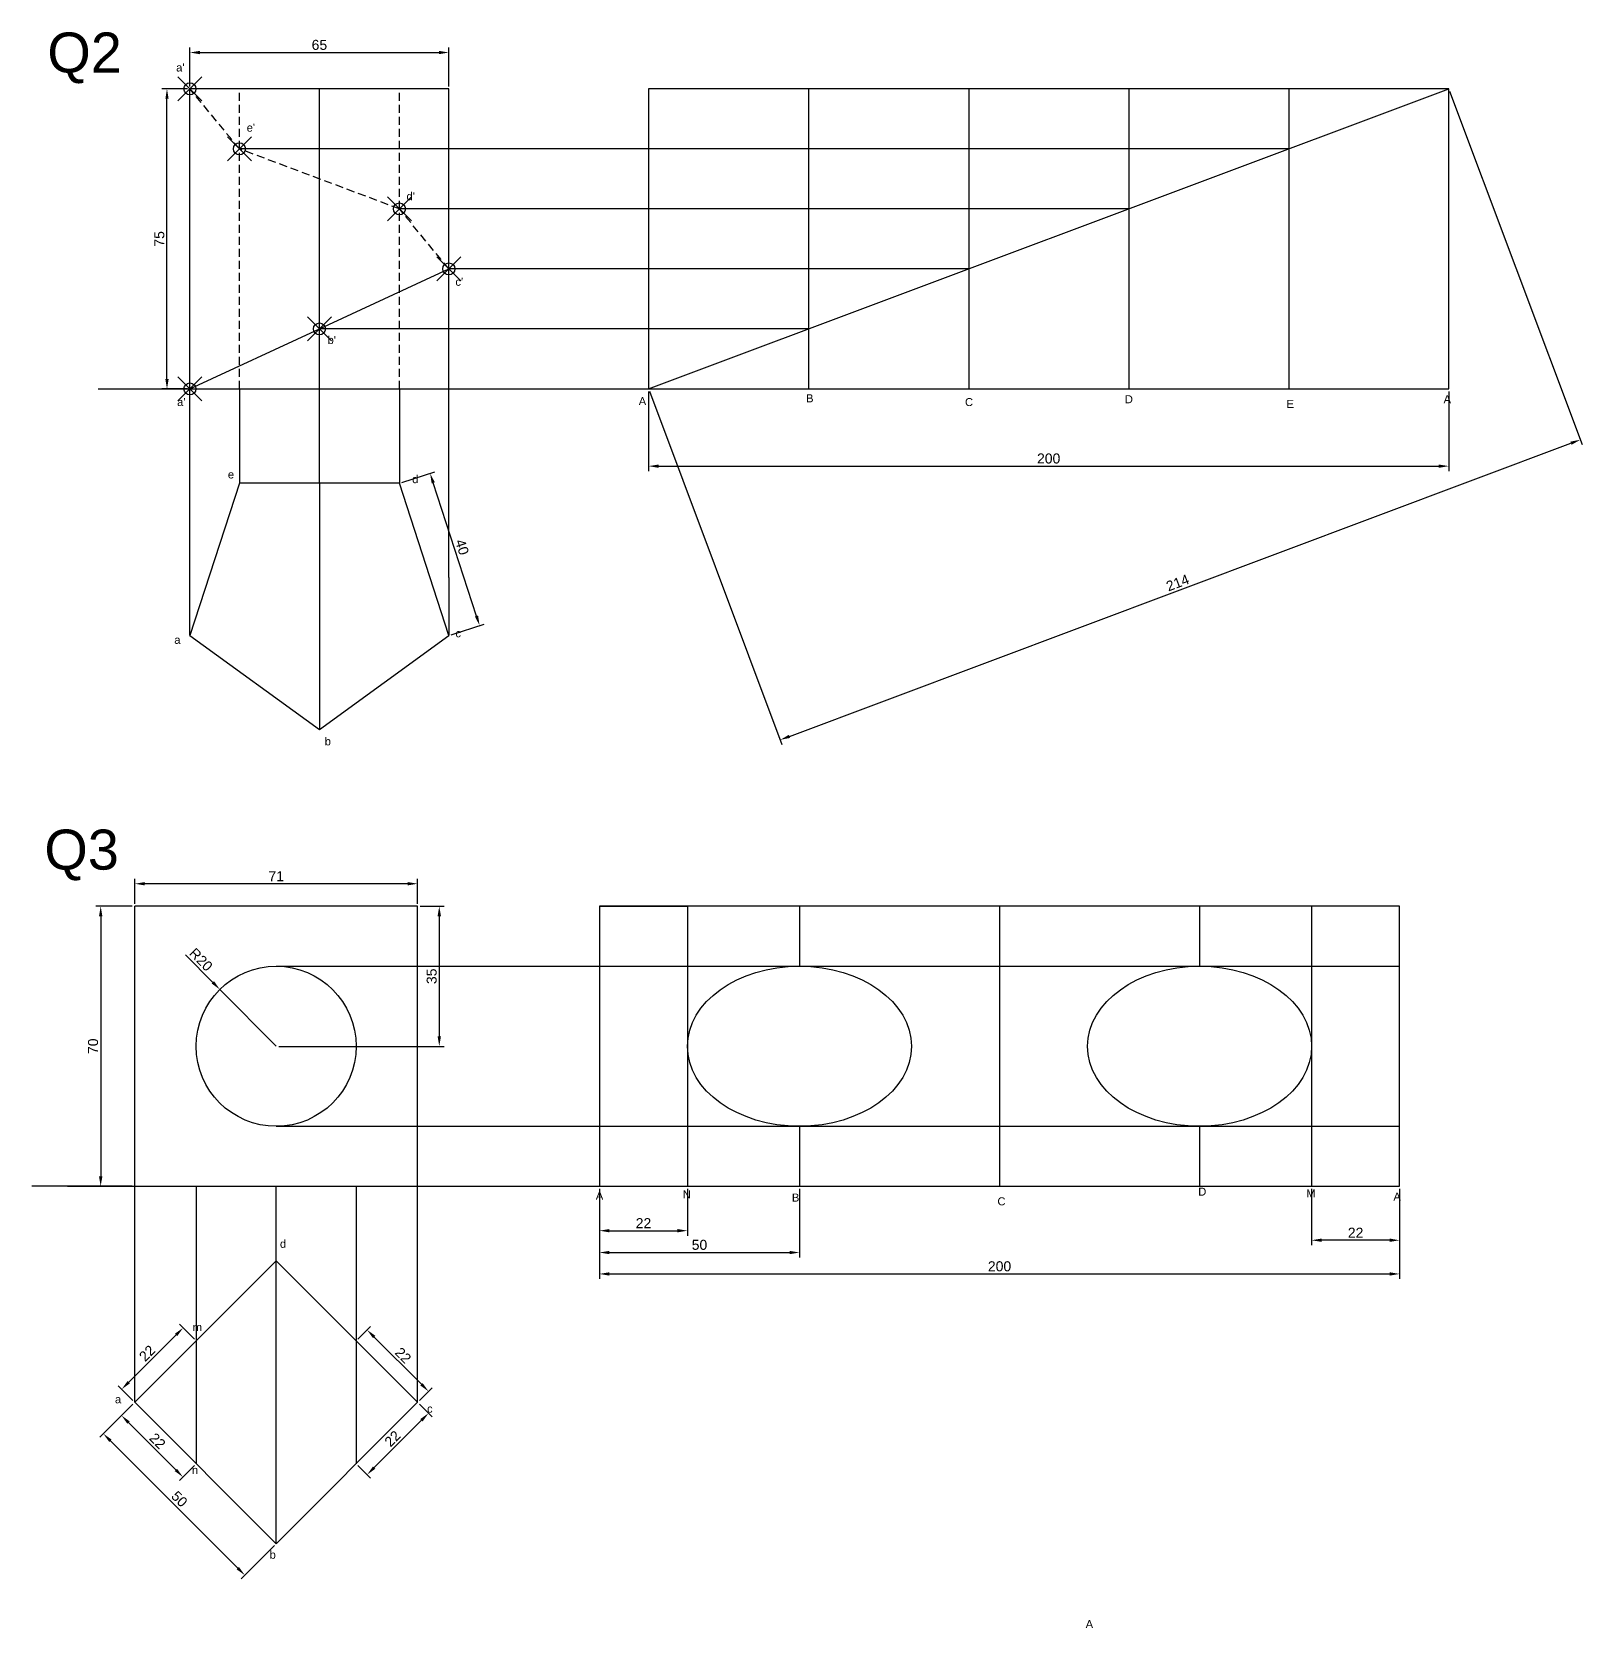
# Model space of a CAD drawing. Header units: millimetres. Extents: x 137 to 7220, y 7466 to 9893.
# Drawn here: x 4102 to 4489.5, y 8995.8 to 9394.6 of the extents above; entities that cross this region are included whole.
import ezdxf

# ---------------------------------------------------------------- set-up
doc = ezdxf.new("R2010")
doc.units = ezdxf.units.MM
doc.header["$PDMODE"] = 35
doc.header["$PDSIZE"] = 3
doc.linetypes.add('JIS_02_2.0', pattern=[3, 2, -1])
for name, color, linetype in [('Dimensions', 1, 'Continuous'), ('Hidden Line', 50, 'JIS_02_2.0'), ('Projection', 140, 'Continuous'), ('Text', 7, 'Continuous')]:
    doc.layers.add(name, color=color, linetype=linetype)
doc.layers.add('Object', color=7, linetype='Continuous', lineweight=30)
doc.styles.get("Standard").update_dxf_attribs({"font": 'arial.ttf'})
doc.dimstyles.new('ISO-25', dxfattribs={"dimtxt": 2.5, "dimasz": 2.5, "dimexe": 1.25, "dimexo": 0.625, "dimtad": 1, "dimdec": 0, "dimtxsty": 'Standard', "dimcen": 2.5, "dimadec": 0, "dimazin": 0, "dimtfac": 1, "dimtdec": 0, "dimtmove": 0, "dimatfit": 3, "dimfxl": 1, "dimarcsym": 0})

# ---------------------------------------------------------------- blocks, each defined once
blk = doc.blocks.new('*D1106')
at = {"layer": 'Defpoints', "color": 0, "transparency": 16777216}
for p in [(4139.82, 9070.8), (4143.08, 9067.55), (4127.72, 9052.19)]:
    blk.add_point(p, dxfattribs=at)
at = {"layer": 'Dimensions', "color": 0, "lineweight": -2, "transparency": 16777216}
for p, q in [((4142.63, 9067.99), (4138.94, 9071.69)), ((4126.23, 9057.22), (4138.05, 9069.04)), ((4127.28, 9052.64), (4123.58, 9056.33))]:
    blk.add_line(p, q, dxfattribs=at)
at = {"layer": 'Dimensions', "color": 0, "transparency": 16777216}
for points in [[(4137.76, 9069.33), (4138.35, 9068.74), (4139.82, 9070.8)], [(4125.94, 9057.51), (4126.53, 9056.92), (4124.47, 9055.45)]]:
    blk.add_solid(points, dxfattribs=at)
at = {"layer": 'Dimensions', "color": 0, "transparency": 16777216, "insert": (4130.81, 9064.46), "char_height": 2.5, "attachment_point": 5, "rotation": 45}
blk.add_mtext('22', dxfattribs=at)
blk = doc.blocks.new('*D1107')
at = {"layer": 'Defpoints', "color": 0, "transparency": 16777216}
for p in [(4127.72, 9052.19), (4124.41, 9048.88), (4143.08, 9036.84)]:
    blk.add_point(p, dxfattribs=at)
at = {"layer": 'Dimensions', "color": 0, "lineweight": -2, "transparency": 16777216}
for p, q in [((4127.28, 9051.75), (4123.52, 9048)), ((4138, 9035.29), (4126.18, 9047.11)), ((4142.63, 9036.4), (4138.88, 9032.64))]:
    blk.add_line(p, q, dxfattribs=at)
at = {"layer": 'Dimensions', "color": 0, "transparency": 16777216}
for points in [[(4126.47, 9047.41), (4125.88, 9046.82), (4124.41, 9048.88)], [(4138.29, 9035.59), (4137.7, 9035), (4139.76, 9033.53)]]:
    blk.add_solid(points, dxfattribs=at)
at = {"layer": 'Dimensions', "color": 0, "transparency": 16777216, "insert": (4133.42, 9042.53), "char_height": 2.5, "attachment_point": 5, "rotation": 315}
blk.add_mtext('22', dxfattribs=at)
blk = doc.blocks.new('*D1108')
at = {"layer": 'Defpoints', "color": 0, "transparency": 16777216}
for p in [(4183.08, 9067.55), (4185.8, 9070.27), (4198.43, 9052.19)]:
    blk.add_point(p, dxfattribs=at)
at = {"layer": 'Dimensions', "color": 0, "lineweight": -2, "transparency": 16777216}
for p, q in [((4183.52, 9067.99), (4186.68, 9071.16)), ((4199.39, 9056.68), (4187.57, 9068.5)), ((4198.87, 9052.64), (4202.04, 9055.8))]:
    blk.add_line(p, q, dxfattribs=at)
at = {"layer": 'Dimensions', "color": 0, "transparency": 16777216}
for points in [[(4187.86, 9068.8), (4187.27, 9068.21), (4185.8, 9070.27)], [(4199.68, 9056.98), (4199.09, 9056.39), (4201.15, 9054.92)]]:
    blk.add_solid(points, dxfattribs=at)
at = {"layer": 'Dimensions', "color": 0, "transparency": 16777216, "insert": (4194.81, 9063.92), "char_height": 2.5, "attachment_point": 5, "rotation": 315}
blk.add_mtext('22', dxfattribs=at)
blk = doc.blocks.new('*D1109')
at = {"layer": 'Defpoints', "color": 0, "transparency": 16777216}
for p in [(4198.43, 9052.19), (4183.08, 9036.84), (4185.81, 9034.11)]:
    blk.add_point(p, dxfattribs=at)
at = {"layer": 'Dimensions', "color": 0, "lineweight": -2, "transparency": 16777216}
for p, q in [((4198.87, 9051.75), (4202.05, 9048.58)), ((4199.39, 9047.7), (4187.57, 9035.88)), ((4183.52, 9036.4), (4186.69, 9033.22))]:
    blk.add_line(p, q, dxfattribs=at)
at = {"layer": 'Dimensions', "color": 0, "transparency": 16777216}
for points in [[(4199.1, 9047.99), (4199.69, 9047.4), (4201.16, 9049.46)], [(4187.28, 9036.17), (4187.87, 9035.58), (4185.81, 9034.11)]]:
    blk.add_solid(points, dxfattribs=at)
at = {"layer": 'Dimensions', "color": 0, "transparency": 16777216, "insert": (4192.15, 9043.11), "char_height": 2.5, "attachment_point": 5, "rotation": 45}
blk.add_mtext('22', dxfattribs=at)
blk = doc.blocks.new('*D1053')
at = {"layer": 'Defpoints', "color": 0, "transparency": 16777216}
for p in [(4201.56, 9284.33), (4193.88, 9281.84), (4206.24, 9243.8)]:
    blk.add_point(p, dxfattribs=at)
at = {"layer": 'Dimensions', "color": 0, "lineweight": -2, "transparency": 16777216}
for p, q in [((4194.47, 9282.03), (4202.74, 9284.72)), ((4213.14, 9248.67), (4202.33, 9281.96)), ((4206.83, 9243.99), (4215.1, 9246.68))]:
    blk.add_line(p, q, dxfattribs=at)
at = {"layer": 'Dimensions', "color": 0, "transparency": 16777216}
for points in [[(4202.72, 9282.08), (4201.93, 9281.83), (4201.56, 9284.33)], [(4213.54, 9248.8), (4212.75, 9248.54), (4213.92, 9246.29)]]:
    blk.add_solid(points, dxfattribs=at)
at = {"layer": 'Dimensions', "color": 0, "transparency": 16777216, "insert": (4209.54, 9265.9), "char_height": 2.5, "attachment_point": 5, "rotation": 288}
blk.add_mtext('40', dxfattribs=at)
blk = doc.blocks.new('*D1054')
at = {"layer": 'Defpoints', "color": 0, "transparency": 16777216}
for p in [(4135.78, 9380.42), (4141.51, 9380.42), (4141.51, 9305.42)]:
    blk.add_point(p, dxfattribs=at)
at = {"layer": 'Dimensions', "color": 0, "lineweight": -2, "transparency": 16777216}
for p, q in [((4140.89, 9380.42), (4134.53, 9380.42)), ((4135.78, 9307.92), (4135.78, 9377.92)), ((4140.89, 9305.42), (4134.53, 9305.42))]:
    blk.add_line(p, q, dxfattribs=at)
at = {"layer": 'Dimensions', "color": 0, "transparency": 16777216}
for points in [[(4135.37, 9377.92), (4136.2, 9377.92), (4135.78, 9380.42)], [(4135.37, 9307.92), (4136.2, 9307.92), (4135.78, 9305.42)]]:
    blk.add_solid(points, dxfattribs=at)
at = {"layer": 'Dimensions', "color": 0, "transparency": 16777216, "insert": (4133.89, 9342.92), "char_height": 2.5, "attachment_point": 5, "rotation": 90}
blk.add_mtext('75', dxfattribs=at)
blk = doc.blocks.new('*D1055')
at = {"layer": 'Defpoints', "color": 0, "transparency": 16777216}
for p in [(4206.24, 9389.49), (4141.51, 9380.42), (4206.24, 9380.42)]:
    blk.add_point(p, dxfattribs=at)
at = {"layer": 'Dimensions', "color": 0, "lineweight": -2, "transparency": 16777216}
for p, q in [((4141.51, 9381.04), (4141.51, 9390.74)), ((4206.24, 9381.04), (4206.24, 9390.74)), ((4144.01, 9389.49), (4203.74, 9389.49))]:
    blk.add_line(p, q, dxfattribs=at)
at = {"layer": 'Dimensions', "color": 0, "transparency": 16777216}
for points in [[(4144.01, 9389.91), (4144.01, 9389.07), (4141.51, 9389.49)], [(4203.74, 9389.91), (4203.74, 9389.07), (4206.24, 9389.49)]]:
    blk.add_solid(points, dxfattribs=at)
at = {"layer": 'Dimensions', "color": 0, "transparency": 16777216, "insert": (4173.88, 9391.39), "char_height": 2.5, "attachment_point": 5}
blk.add_mtext('65', dxfattribs=at)
blk = doc.blocks.new('*D1056')
at = {"layer": 'Defpoints', "color": 0, "transparency": 16777216}
for p in [(4256.16, 9305.42), (4456.16, 9305.42), (4456.16, 9286.13)]:
    blk.add_point(p, dxfattribs=at)
at = {"layer": 'Dimensions', "color": 0, "lineweight": -2, "transparency": 16777216}
for p, q in [((4256.16, 9304.79), (4256.16, 9284.88)), ((4456.16, 9304.79), (4456.16, 9284.88)), ((4258.66, 9286.13), (4453.66, 9286.13))]:
    blk.add_line(p, q, dxfattribs=at)
at = {"layer": 'Dimensions', "color": 0, "transparency": 16777216}
for points in [[(4258.66, 9286.54), (4258.66, 9285.71), (4256.16, 9286.13)], [(4453.66, 9286.54), (4453.66, 9285.71), (4456.16, 9286.13)]]:
    blk.add_solid(points, dxfattribs=at)
at = {"layer": 'Dimensions', "color": 0, "transparency": 16777216, "insert": (4356.16, 9288.03), "char_height": 2.5, "attachment_point": 5}
blk.add_mtext('200', dxfattribs=at)
blk = doc.blocks.new('*D1057')
at = {"layer": 'Defpoints', "color": 0, "transparency": 16777216}
for p in [(4456.16, 9380.42), (4256.16, 9305.42), (4489.05, 9292.73)]:
    blk.add_point(p, dxfattribs=at)
at = {"layer": 'Dimensions', "color": 0, "lineweight": -2, "transparency": 16777216}
for p, q in [((4456.38, 9379.83), (4489.49, 9291.56)), ((4256.38, 9304.83), (4289.49, 9216.56)), ((4291.39, 9218.6), (4486.71, 9291.85))]:
    blk.add_line(p, q, dxfattribs=at)
at = {"layer": 'Dimensions', "color": 0, "transparency": 16777216}
for points in [[(4486.56, 9292.24), (4486.85, 9291.46), (4489.05, 9292.73)], [(4291.24, 9218.99), (4291.53, 9218.21), (4289.05, 9217.73)]]:
    blk.add_solid(points, dxfattribs=at)
at = {"layer": 'Dimensions', "color": 0, "transparency": 16777216, "insert": (4388.39, 9256.99), "char_height": 2.5, "attachment_point": 5, "rotation": 20.556}
blk.add_mtext('214', dxfattribs=at)
blk = doc.blocks.new('*D1058')
at = {"layer": 'Defpoints', "color": 0, "transparency": 16777216}
for p in [(4127.72, 9176.16), (4119.21, 9106.16), (4127.72, 9106.16)]:
    blk.add_point(p, dxfattribs=at)
at = {"layer": 'Dimensions', "color": 0, "lineweight": -2, "transparency": 16777216}
for p, q in [((4127.1, 9176.16), (4117.96, 9176.16)), ((4119.21, 9173.66), (4119.21, 9108.66)), ((4127.1, 9106.16), (4117.96, 9106.16))]:
    blk.add_line(p, q, dxfattribs=at)
at = {"layer": 'Dimensions', "color": 0, "transparency": 16777216}
for points in [[(4118.79, 9173.66), (4119.63, 9173.66), (4119.21, 9176.16)], [(4118.79, 9108.66), (4119.63, 9108.66), (4119.21, 9106.16)]]:
    blk.add_solid(points, dxfattribs=at)
at = {"layer": 'Dimensions', "color": 0, "transparency": 16777216, "insert": (4117.31, 9141.16), "char_height": 2.5, "attachment_point": 5, "rotation": 90}
blk.add_mtext('70', dxfattribs=at)
blk = doc.blocks.new('*D1059')
at = {"layer": 'Defpoints', "color": 0, "transparency": 16777216}
for p in [(4127.72, 9052.19), (4163.08, 9016.84), (4155.23, 9008.99)]:
    blk.add_point(p, dxfattribs=at)
at = {"layer": 'Dimensions', "color": 0, "lineweight": -2, "transparency": 16777216}
for p, q in [((4127.28, 9051.75), (4118.99, 9043.46)), ((4121.64, 9042.58), (4153.46, 9010.76)), ((4162.63, 9016.4), (4154.34, 9008.1))]:
    blk.add_line(p, q, dxfattribs=at)
at = {"layer": 'Dimensions', "color": 0, "transparency": 16777216}
for points in [[(4121.93, 9042.87), (4121.34, 9042.28), (4119.87, 9044.34)], [(4153.75, 9011.05), (4153.16, 9010.46), (4155.23, 9008.99)]]:
    blk.add_solid(points, dxfattribs=at)
at = {"layer": 'Dimensions', "color": 0, "transparency": 16777216, "insert": (4138.89, 9028.01), "char_height": 2.5, "attachment_point": 5, "rotation": 315}
blk.add_mtext('50', dxfattribs=at)
blk = doc.blocks.new('*D1082')
at = {"layer": 'Defpoints', "color": 0, "transparency": 16777216}
for p in [(4148.99, 9155.36), (4163.08, 9141.16)]:
    blk.add_point(p, dxfattribs=at)
at = {"layer": 'Dimensions', "color": 0, "lineweight": -2, "transparency": 16777216}
for p, q in [((4140.39, 9164.03), (4147.23, 9157.13)), ((4163.08, 9141.16), (4148.99, 9155.36))]:
    blk.add_line(p, q, dxfattribs=at)
at = {"layer": 'Dimensions', "color": 0, "transparency": 16777216}
blk.add_solid([(4147.53, 9157.43), (4146.94, 9156.84), (4148.99, 9155.36)], dxfattribs=at)
at = {"layer": 'Dimensions', "color": 0, "transparency": 16777216, "insert": (4144.28, 9162.81), "char_height": 2.5, "attachment_point": 5, "rotation": 314.7635}
blk.add_mtext('R20', dxfattribs=at)
blk = doc.blocks.new('*D1083')
at = {"layer": 'Defpoints', "color": 0, "transparency": 16777216}
for p in [(4127.72, 9181.77), (4127.72, 9176.16), (4198.43, 9176.16)]:
    blk.add_point(p, dxfattribs=at)
at = {"layer": 'Dimensions', "color": 0, "lineweight": -2, "transparency": 16777216}
for p, q in [((4127.72, 9176.78), (4127.72, 9183.02)), ((4198.43, 9176.78), (4198.43, 9183.02)), ((4195.93, 9181.77), (4130.22, 9181.77))]:
    blk.add_line(p, q, dxfattribs=at)
at = {"layer": 'Dimensions', "color": 0, "transparency": 16777216}
for points in [[(4130.22, 9182.19), (4130.22, 9181.36), (4127.72, 9181.77)], [(4195.93, 9182.19), (4195.93, 9181.36), (4198.43, 9181.77)]]:
    blk.add_solid(points, dxfattribs=at)
at = {"layer": 'Dimensions', "color": 0, "transparency": 16777216, "insert": (4163.08, 9183.65), "char_height": 2.5, "attachment_point": 5}
blk.add_mtext('71', dxfattribs=at)
blk = doc.blocks.new('*D1038')
at = {"layer": 'Defpoints', "color": 0, "transparency": 16777216}
for p in [(4198.43, 9176.16), (4163.11, 9141.12), (4203.84, 9141.12)]:
    blk.add_point(p, dxfattribs=at)
at = {"layer": 'Dimensions', "color": 0, "lineweight": -2, "transparency": 16777216}
for p, q in [((4199.06, 9176.16), (4205.09, 9176.16)), ((4203.84, 9173.66), (4203.84, 9143.62)), ((4163.73, 9141.12), (4205.09, 9141.12))]:
    blk.add_line(p, q, dxfattribs=at)
at = {"layer": 'Dimensions', "color": 0, "transparency": 16777216}
for points in [[(4203.42, 9173.66), (4204.26, 9173.66), (4203.84, 9176.16)], [(4203.42, 9143.62), (4204.26, 9143.62), (4203.84, 9141.12)]]:
    blk.add_solid(points, dxfattribs=at)
at = {"layer": 'Dimensions', "color": 0, "transparency": 16777216, "insert": (4201.94, 9158.64), "char_height": 2.5, "attachment_point": 5, "rotation": 90}
blk.add_mtext('35', dxfattribs=at)
blk = doc.blocks.new('*D1084')
at = {"layer": 'Defpoints', "color": 0, "transparency": 16777216}
for p in [(4243.88, 9106.16), (4443.88, 9106.16), (4443.88, 9084.26)]:
    blk.add_point(p, dxfattribs=at)
at = {"layer": 'Dimensions', "color": 0, "lineweight": -2, "transparency": 16777216}
for p, q in [((4243.88, 9105.53), (4243.88, 9083.01)), ((4443.88, 9105.53), (4443.88, 9083.01)), ((4246.38, 9084.26), (4441.38, 9084.26))]:
    blk.add_line(p, q, dxfattribs=at)
at = {"layer": 'Dimensions', "color": 0, "transparency": 16777216}
for points in [[(4246.38, 9084.68), (4246.38, 9083.84), (4243.88, 9084.26)], [(4441.38, 9084.68), (4441.38, 9083.84), (4443.88, 9084.26)]]:
    blk.add_solid(points, dxfattribs=at)
at = {"layer": 'Dimensions', "color": 0, "transparency": 16777216, "insert": (4343.88, 9086.16), "char_height": 2.5, "attachment_point": 5}
blk.add_mtext('200', dxfattribs=at)
blk = doc.blocks.new('*D1085')
at = {"layer": 'Defpoints', "color": 0, "transparency": 16777216}
for p in [(4243.88, 9106.16), (4293.88, 9106.16), (4293.88, 9089.62)]:
    blk.add_point(p, dxfattribs=at)
at = {"layer": 'Dimensions', "color": 0, "lineweight": -2, "transparency": 16777216}
for p, q in [((4243.88, 9105.53), (4243.88, 9088.37)), ((4293.88, 9105.53), (4293.88, 9088.37)), ((4246.38, 9089.62), (4291.38, 9089.62))]:
    blk.add_line(p, q, dxfattribs=at)
at = {"layer": 'Dimensions', "color": 0, "transparency": 16777216}
for points in [[(4246.38, 9090.03), (4246.38, 9089.2), (4243.88, 9089.62)], [(4291.38, 9090.03), (4291.38, 9089.2), (4293.88, 9089.62)]]:
    blk.add_solid(points, dxfattribs=at)
at = {"layer": 'Dimensions', "color": 0, "transparency": 16777216, "insert": (4268.88, 9091.52), "char_height": 2.5, "attachment_point": 5}
blk.add_mtext('50', dxfattribs=at)
blk = doc.blocks.new('*D1086')
at = {"layer": 'Defpoints', "color": 0, "transparency": 16777216}
for p in [(4243.88, 9106.16), (4265.88, 9106.16), (4265.88, 9095.07)]:
    blk.add_point(p, dxfattribs=at)
at = {"layer": 'Dimensions', "color": 0, "lineweight": -2, "transparency": 16777216}
for p, q in [((4243.88, 9105.53), (4243.88, 9093.82)), ((4265.88, 9105.53), (4265.88, 9093.82)), ((4246.38, 9095.07), (4263.38, 9095.07))]:
    blk.add_line(p, q, dxfattribs=at)
at = {"layer": 'Dimensions', "color": 0, "transparency": 16777216}
for points in [[(4246.38, 9095.48), (4246.38, 9094.65), (4243.88, 9095.07)], [(4263.38, 9095.48), (4263.38, 9094.65), (4265.88, 9095.07)]]:
    blk.add_solid(points, dxfattribs=at)
at = {"layer": 'Dimensions', "color": 0, "transparency": 16777216, "insert": (4254.88, 9096.95), "char_height": 2.5, "attachment_point": 5}
blk.add_mtext('22', dxfattribs=at)
blk = doc.blocks.new('*D1087')
at = {"layer": 'Defpoints', "color": 0, "transparency": 16777216}
for p in [(4421.88, 9106.16), (4443.88, 9106.16), (4421.88, 9092.68)]:
    blk.add_point(p, dxfattribs=at)
at = {"layer": 'Dimensions', "color": 0, "lineweight": -2, "transparency": 16777216}
for p, q in [((4421.88, 9105.53), (4421.88, 9091.43)), ((4443.88, 9105.53), (4443.88, 9091.43)), ((4441.38, 9092.68), (4424.38, 9092.68))]:
    blk.add_line(p, q, dxfattribs=at)
at = {"layer": 'Dimensions', "color": 0, "transparency": 16777216}
for points in [[(4424.38, 9093.1), (4424.38, 9092.27), (4421.88, 9092.68)], [(4441.38, 9093.1), (4441.38, 9092.27), (4443.88, 9092.68)]]:
    blk.add_solid(points, dxfattribs=at)
at = {"layer": 'Dimensions', "color": 0, "transparency": 16777216, "insert": (4432.88, 9094.56), "char_height": 2.5, "attachment_point": 5}
blk.add_mtext('22', dxfattribs=at)

msp = doc.modelspace()

# ---------------------------------------------------------------- linework, layer by layer
at = {"layer": 'Hidden Line'}
for p, q in [((4153.875, 9365.418), (4141.514, 9380.418)), ((4153.875, 9305.418), (4153.875, 9380.418)), ((4193.875, 9305.418), (4193.875, 9380.418)), ((4193.875, 9350.418), (4153.875, 9365.418)), ((4206.236, 9335.418), (4193.875, 9350.418))]:
    msp.add_line(p, q, dxfattribs=at)
at = {"layer": 'Object'}
for p, q in [((4141.514, 9305.418), (4141.514, 9380.418)), ((4206.236, 9380.418), (4141.514, 9380.418)), ((4173.875, 9305.418), (4173.875, 9380.418)), ((4206.236, 9305.418), (4206.236, 9380.418)), ((4456.162, 9380.418), (4256.162, 9380.418)), ((4256.162, 9380.418), (4256.162, 9305.418)), ((4256.162, 9305.418), (4456.162, 9380.418)), ((4296.162, 9380.418), (4296.162, 9305.418)), ((4336.162, 9380.418), (4336.162, 9305.418)), ((4376.162, 9380.418), (4376.162, 9305.418)), ((4416.162, 9380.418), (4416.162, 9305.418)), ((4456.162, 9305.418), (4456.162, 9380.418)), ((4173.875, 9320.418), (4206.236, 9335.418)), ((4141.514, 9305.418), (4173.875, 9320.418)), ((4118.587, 9305.418), (4269.163, 9305.418)), ((4256.162, 9305.418), (4456.162, 9305.418)), ((4127.72, 9106.157), (4127.72, 9176.157)), ((4198.431, 9176.157), (4127.72, 9176.157)), ((4198.431, 9176.157), (4128.431, 9176.157)), ((4198.431, 9106.157), (4198.431, 9176.157)), ((4198.431, 9106.157), (4198.431, 9176.157)), ((4443.875, 9176.157), (4243.875, 9176.157)), ((4243.875, 9176.157), (4243.875, 9106.157)), ((4243.875, 9176.157), (4265.875, 9176.157)), ((4265.875, 9176.157), (4265.875, 9106.157)), ((4293.875, 9176.157), (4293.875, 9161.157)), ((4343.875, 9176.157), (4343.875, 9106.157)), ((4393.875, 9176.157), (4393.875, 9161.157)), ((4421.875, 9176.157), (4421.875, 9106.157)), ((4443.875, 9106.157), (4443.875, 9176.157)), ((4293.875, 9121.157), (4293.875, 9106.157)), ((4393.875, 9121.157), (4393.875, 9106.157)), ((4110.916, 9106.157), (4102.02, 9106.157)), ((4119.384, 9106.157), (4110.916, 9106.157)), ((4110.916, 9106.157), (4212.767, 9106.157)), ((4212.767, 9106.157), (4220.79, 9106.157)), ((4220.79, 9106.157), (4243.875, 9106.157)), ((4243.875, 9106.157), (4443.875, 9106.157))]:
    msp.add_line(p, q, dxfattribs=at)
for points in [[(4193.875, 9281.838), (4153.875, 9281.838), (4141.514, 9243.796), (4173.875, 9220.284), (4206.236, 9243.796)], [(4127.72, 9052.194), (4163.076, 9016.838), (4198.431, 9052.194), (4163.076, 9087.549)]]:
    msp.add_lwpolyline(points, close=True, dxfattribs=at)
msp.add_circle((4163.076, 9141.157), 20, dxfattribs=at)
for centre in [(4293.875, 9141.157), (4393.875, 9141.157)]:
    msp.add_ellipse(centre, major_axis=(28, 0), ratio=0.7142857, dxfattribs=at)
for p in [(4141.514, 9380.418), (4153.875, 9365.418), (4193.875, 9350.418), (4206.236, 9335.418), (4173.875, 9320.418), (4141.514, 9305.418)]:
    msp.add_point(p, dxfattribs=at)
at = {"layer": 'Projection'}
for p, q in [((4416.162, 9365.418), (4153.875, 9365.418)), ((4376.162, 9350.418), (4193.875, 9350.418)), ((4336.162, 9335.418), (4206.236, 9335.418)), ((4296.162, 9320.418), (4173.875, 9320.418)), ((4141.514, 9243.796), (4141.514, 9305.418)), ((4153.875, 9305.418), (4153.875, 9281.838)), ((4173.875, 9281.838), (4173.875, 9305.418)), ((4193.875, 9305.418), (4193.875, 9281.838)), ((4206.236, 9258.327), (4206.236, 9305.418)), ((4173.875, 9281.838), (4173.875, 9220.284)), ((4206.236, 9258.327), (4206.236, 9243.796)), ((4163.076, 9161.157), (4443.875, 9161.157)), ((4163.076, 9121.157), (4443.875, 9121.157)), ((4127.72, 9052.194), (4127.72, 9106.157)), ((4143.076, 9106.157), (4143.076, 9036.838)), ((4163.076, 9016.838), (4163.076, 9106.157)), ((4183.076, 9106.157), (4183.076, 9036.838)), ((4198.431, 9052.194), (4198.431, 9106.157))]:
    msp.add_line(p, q, dxfattribs=at)
at = {"layer": 'Text'}
msp.add_line((4443.875, 9176.157), (4421.875, 9176.157), dxfattribs=at)

# ---------------------------------------------------------------- texts
for s, height, p in [('Q2', 10, (4105.869, 9384.491)), ("a'", 2, (4138.074, 9384.752)), ("e'", 2, (4155.699, 9369.721)), ("d'", 2, (4195.65, 9352.576)), ("c'", 2, (4207.87, 9331.204)), ("b'", 2, (4175.91, 9316.643)), ("a'", 2, (4138.309, 9301.143)), ('A', 2, (4253.696, 9301.378)), ('B', 2, (4295.526, 9302.082)), ('C', 2, (4335.242, 9301.143)), ('D', 2, (4375.192, 9301.847)), ('E', 2, (4415.613, 9300.673)), ('A', 2, (4454.858, 9301.847)), ('e', 2, (4151.002, 9283.052)), ('d', 2, (4197.063, 9281.878)), ('a', 2, (4137.605, 9241.73)), ('c', 2, (4207.873, 9243.362)), ('b', 2, (4175.208, 9216.353)), ('Q3', 10, (4105.123, 9185.302)), ('A', 2, (4242.962, 9102.816)), ('N', 2, (4264.692, 9103.17)), ('B', 2, (4291.978, 9102.345)), ('C', 2, (4343.351, 9101.403)), ('D', 2, (4393.545, 9103.827)), ('M', 2, (4420.565, 9103.396)), ('A', 2, (4442.326, 9102.581)), ('d', 2, (4164.017, 9090.805)), ('m', 2, (4142.207, 9069.977)), ('a', 2, (4122.778, 9051.946)), ('c', 2, (4200.779, 9049.591)), ('n', 2, (4142.027, 9034.25)), ('b', 2, (4161.425, 9013.088)), ('A', 2, (4365.406, 8995.763))]:
    msp.add_text(s, height=height, dxfattribs=at).set_placement(p)

# ---------------------------------------------------------------- dimensions: what is measured, and where the dimension line sits
at = {"layer": 'Dimensions'}
for base, p1, p2, picture, middle in [((4206.236, 9389.489), (4141.514, 9380.418), (4206.236, 9380.418), '*D1055', (4173.875, 9391.39)), ((4456.162, 9286.127), (4256.162, 9305.418), (4456.162, 9305.418), '*D1056', (4356.162, 9288.029)), ((4127.72, 9181.775), (4198.431, 9176.157), (4127.72, 9176.157), '*D1083', (4163.076, 9183.655)), ((4443.875, 9084.26), (4243.875, 9106.157), (4443.875, 9106.157), '*D1084', (4343.875, 9086.161)), ((4293.875, 9089.615), (4243.875, 9106.157), (4293.875, 9106.157), '*D1085', (4268.875, 9091.517)), ((4265.875, 9095.067), (4243.875, 9106.157), (4265.875, 9106.157), '*D1086', (4254.875, 9096.947)), ((4421.875, 9092.685), (4443.875, 9106.157), (4421.875, 9106.157), '*D1087', (4432.875, 9094.565))]:
    dim = msp.add_linear_dim(base=base, p1=p1, p2=p2, dimstyle='ISO-25', dxfattribs=at)
    dim.commit()
    dim.dimension.update_dxf_attribs({"geometry": picture, "text_midpoint": middle})
for base, p1, p2, picture, middle in [((4135.782, 9380.418), (4141.514, 9305.418), (4141.514, 9380.418), '*D1054', (4133.886, 9342.918)), ((4119.211, 9106.157), (4127.72, 9176.157), (4127.72, 9106.157), '*D1058', (4117.31, 9141.157)), ((4203.84, 9141.125), (4198.431, 9176.157), (4163.108, 9141.125), '*D1038', (4201.938, 9158.641))]:
    dim = msp.add_linear_dim(base=base, p1=p1, p2=p2, angle=90, dimstyle='ISO-25', dxfattribs=at)
    dim.commit()
    dim.dimension.update_dxf_attribs({"geometry": picture, "text_midpoint": middle})
for p1, p2, distance, picture, middle in [((4256.162, 9305.418), (4456.162, 9380.418), -93.655, '*D1057', (4388.387, 9256.986)), ((4206.236, 9243.796), (4193.875, 9281.838), -8.075, '*D1053', (4209.544, 9265.9)), ((4127.72, 9052.194), (4143.076, 9067.549), 4.603, '*D1106', (4130.813, 9064.456)), ((4198.431, 9052.194), (4183.076, 9067.549), -3.852, '*D1108', (4194.806, 9063.924)), ((4127.72, 9052.194), (4163.076, 9016.838), -11.101, '*D1059', (4138.893, 9028.011)), ((4143.076, 9036.838), (4127.72, 9052.194), 4.684, '*D1107', (4133.415, 9042.534)), ((4198.431, 9052.194), (4183.076, 9036.838), 3.862, '*D1109', (4192.154, 9043.115))]:
    dim = msp.add_aligned_dim(p1=p1, p2=p2, distance=distance, dimstyle='ISO-25', dxfattribs=at)
    dim.commit()
    dim.dimension.update_dxf_attribs({"geometry": picture, "text_midpoint": middle})
dim = msp.add_radius_dim(center=(4163.076, 9141.157), mpoint=(4148.992, 9155.358), dimstyle='ISO-25', dxfattribs=at)
dim.commit()
dim.dimension.update_dxf_attribs({"geometry": '*D1082', "text_midpoint": (4144.281, 9162.808)})

doc.saveas('drawing.dxf')
